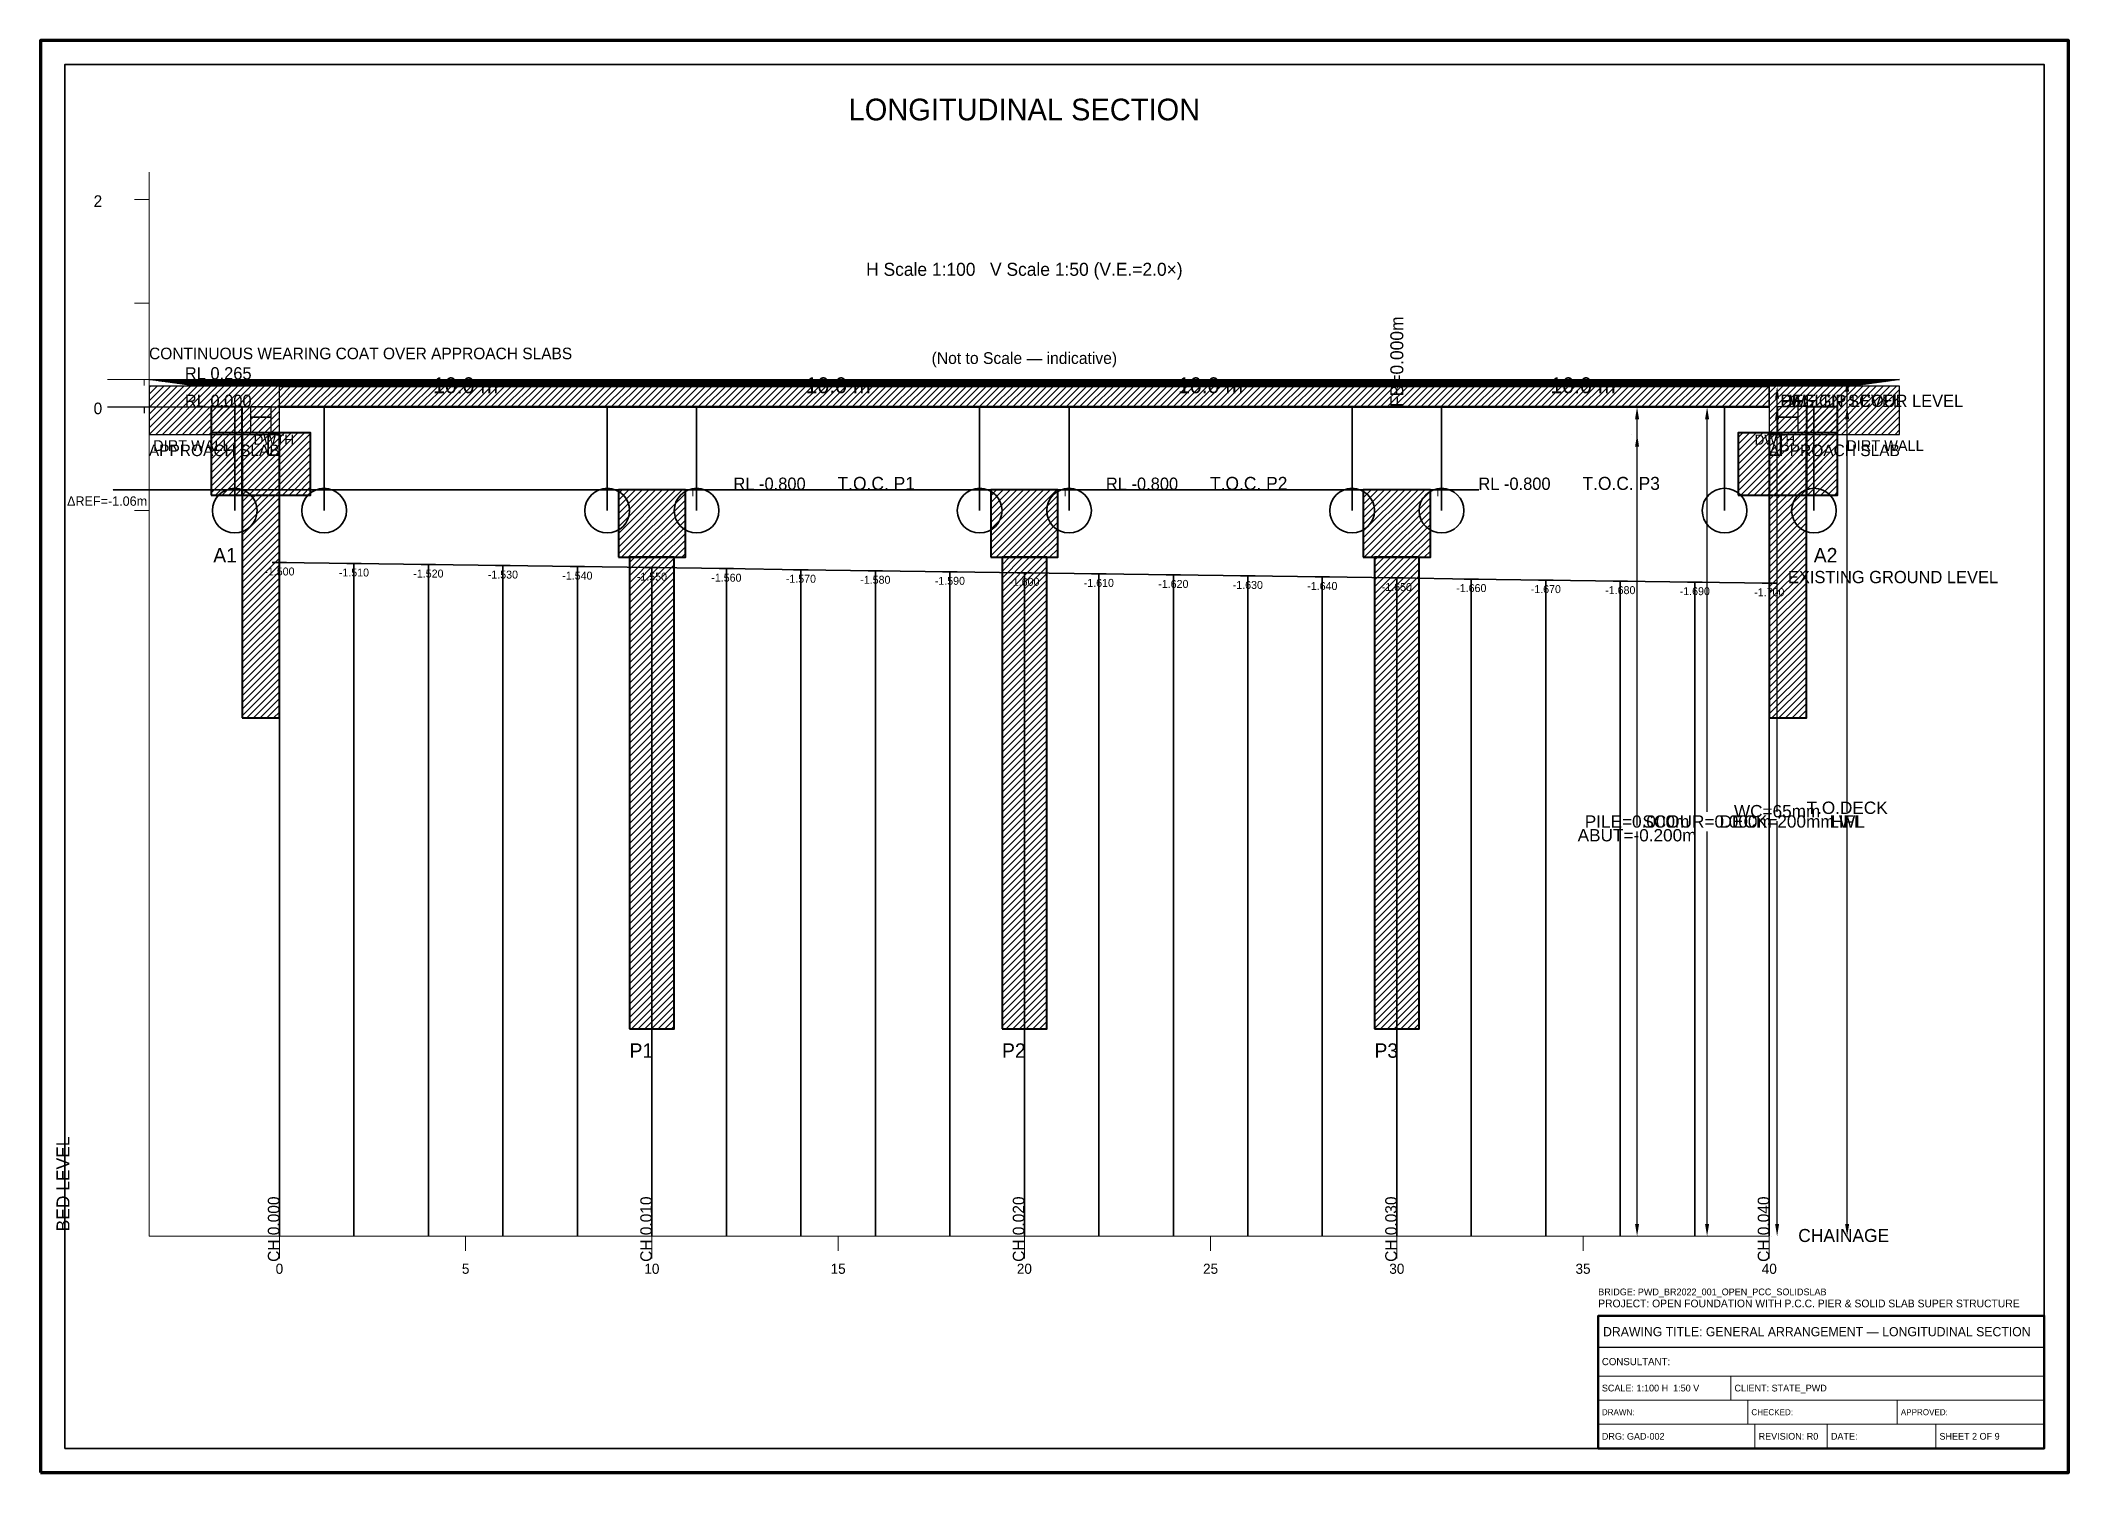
# Model space of a CAD drawing. Header units: metres. Extents: x 0 to 841, y 0 to 594.
import ezdxf
from ezdxf.enums import TextEntityAlignment as Align

# ---------------------------------------------------------------- set-up
doc = ezdxf.new("R2010")
doc.units = ezdxf.units.M
doc.linetypes.add('DASHED', pattern=[0.5, 0.375, -0.125])
doc.linetypes.add('DASHED2', pattern=[0.25, 0.1875, -0.0625])
for name, color, linetype, lineweight in [('ABUT-PROF', 4, 'Continuous', 50), ('BORDER-INNER', 7, 'Continuous', 35), ('BORDER-OUTER', 7, 'Continuous', 70), ('CIVIL-CHAINAGE', 7, 'Continuous', 18), ('CIVIL-GROUND', 3, 'Continuous', 35), ('CIVIL-HFL', 5, 'DASHED', 25), ('CIVIL-LWL', 4, 'DASHED', 18), ('CIVIL-ROAD', 7, 'Continuous', 25), ('CIVIL-SCOUR', 1, 'DASHED2', 18), ('DIM-CHAINAGE', 3, 'Continuous', 18), ('DIM-LEVEL', 3, 'Continuous', 18), ('DIM-LINEAR', 3, 'Continuous', 18), ('FOUND-PILE', 4, 'Continuous', 35), ('STRUC-HATCHING', 8, 'Continuous', 18), ('STRUC-SECTION', 2, 'Continuous', 35), ('SUB-ABUT', 3, 'Continuous', 35), ('SUB-BEARING', 5, 'Continuous', 25), ('SUB-DIRT-WALL', 3, 'Continuous', 35), ('SUB-PIER', 2, 'Continuous', 35), ('SUPER-DECK', 2, 'Continuous', 50), ('SUPER-WEARING', 8, 'Continuous', 25), ('TEXT-GENERAL', 7, 'Continuous', 18), ('TEXT-HEADER', 7, 'Continuous', 25), ('TEXT-LEVEL', 5, 'Continuous', 18), ('TEXT-SPEC', 7, 'Continuous', 13), ('TEXT-TITLE', 7, 'Continuous', 25), ('TITLEBLK-BOX', 7, 'Continuous', 50), ('TITLEBLK-TEXT', 7, 'Continuous', 18)]:
    doc.layers.add(name, color=color, linetype=linetype, lineweight=lineweight)
doc.styles.add('BRIDGE_STD', font='Arial.ttf')
doc.dimstyles.new('pmb100', dxfattribs={"dimtxt": 2.5, "dimasz": 0.9375, "dimexe": 2.5, "dimexo": 2.5, "dimtad": 0, "dimtih": 1, "dimdec": 0, "dimtxsty": 'BRIDGE_STD', "dimcen": 2.5, "dimazin": 3, "dimtfac": 1, "dimtmove": 0, "dimatfit": 3})

msp = doc.modelspace()

# ---------------------------------------------------------------- hatches: boundary and pattern name
at = {"layer": 'STRUC-HATCHING'}
h = msp.add_hatch(dxfattribs=at)
h.set_pattern_fill('ANSI31', scale=0.61787)
h.paths.add_polyline_path([(45, 430.61), (99.06, 430.61), (99.06, 450.6), (45, 450.6)])
h = msp.add_hatch(dxfattribs=at)
h.set_pattern_fill('ANSI31', scale=0.617872)
h.paths.add_polyline_path([(99.06, 442), (716.94, 442), (716.94, 450.6), (99.06, 450.6)])
h = msp.add_hatch(dxfattribs=at)
h.set_pattern_fill('ANSI31', scale=0.617872)
h.paths.add_polyline_path([(716.94, 430.61), (771, 430.61), (771, 450.6), (716.94, 450.6)])
h = msp.add_hatch(dxfattribs=at)
h.set_pattern_fill('ANSI31', scale=0.61787)
h.paths.add_polyline_path([(70.72, 405.45), (83.62, 405.45), (83.62, 442), (70.72, 442)])
h = msp.add_hatch(dxfattribs=at)
h.set_pattern_fill('ANSI31', scale=0.617872)
h.paths.add_polyline_path([(732.38, 405.45), (745.28, 405.45), (745.28, 442), (732.38, 442)])
h = msp.add_hatch(dxfattribs=at)
h.set_pattern_fill('ANSI31', scale=0.61787)
h.paths.add_polyline_path([(70.72, 405.45), (111.96, 405.45), (111.96, 431.25), (70.72, 431.25)])
h = msp.add_hatch(dxfattribs=at)
h.set_pattern_fill('ANSI31', scale=0.61787)
h.paths.add_polyline_path([(83.62, 313), (99.06, 313), (99.06, 431.25), (83.62, 431.25)])
h = msp.add_hatch(dxfattribs=at)
h.set_pattern_fill('ANSI31', scale=0.617872)
h.paths.add_polyline_path([(704.04, 405.45), (745.28, 405.45), (745.28, 431.25), (704.04, 431.25)])
h = msp.add_hatch(dxfattribs=at)
h.set_pattern_fill('ANSI31', scale=0.617872)
h.paths.add_polyline_path([(716.94, 313), (732.38, 313), (732.38, 431.25), (716.94, 431.25)])
h = msp.add_hatch(dxfattribs=at)
h.set_pattern_fill('ANSI31', scale=0.61787)
h.paths.add_polyline_path([(239.63, 379.65), (267.43, 379.65), (267.43, 407.6), (239.63, 407.6)])
h = msp.add_hatch(dxfattribs=at)
h.set_pattern_fill('ANSI31', scale=0.617872)
h.paths.add_polyline_path([(394.1, 379.65), (421.9, 379.65), (421.9, 407.6), (394.1, 407.6)])
h = msp.add_hatch(dxfattribs=at)
h.set_pattern_fill('ANSI31', scale=0.617872)
h.paths.add_polyline_path([(548.57, 379.65), (576.37, 379.65), (576.37, 407.6), (548.57, 407.6)])
h = msp.add_hatch(dxfattribs=at)
h.set_pattern_fill('ANSI31', scale=0.61787)
h.paths.add_polyline_path([(244.26, 184), (262.8, 184), (262.8, 379.65), (244.26, 379.65)])
h = msp.add_hatch(dxfattribs=at)
h.set_pattern_fill('ANSI31', scale=0.617872)
h.paths.add_polyline_path([(398.73, 184), (417.27, 184), (417.27, 379.65), (398.73, 379.65)])
h = msp.add_hatch(dxfattribs=at)
h.set_pattern_fill('ANSI31', scale=0.617872)
h.paths.add_polyline_path([(553.2, 184), (571.74, 184), (571.74, 379.65), (553.2, 379.65)])
at = {"layer": 'SUPER-WEARING'}
h = msp.add_hatch(dxfattribs=at)
h.set_pattern_fill('SOLID')
h.paths.add_polyline_path([(45, 453.4), (771, 453.4), (750.92, 450.6), (65.08, 450.6)])

# ---------------------------------------------------------------- linework, layer by layer
at = {"layer": 'ABUT-PROF', "lineweight": 35}
for points in [[(94.43, 422), (99.06, 422), (99.06, 430.61), (94.43, 430.61), (94.43, 422)], [(716.94, 422), (721.57, 422), (721.57, 430.61), (716.94, 430.61), (716.94, 422)]]:
    msp.add_lwpolyline(points, dxfattribs=at)
at = {"layer": 'BORDER-INNER'}
msp.add_lwpolyline([(10, 10), (831, 10), (831, 584), (10, 584), (10, 10)], dxfattribs=at)
at = {"layer": 'BORDER-OUTER'}
msp.add_lwpolyline([(0, 0), (841, 0), (841, 594), (0, 594), (0, 0)], dxfattribs=at)
at = {"layer": 'CIVIL-CHAINAGE'}
for p, q in [((45, 98), (716.94, 98)), ((99.06, 98), (99.06, 92)), ((99.06, 96), (99.06, 88.8)), ((176.3, 98), (176.3, 92)), ((253.53, 98), (253.53, 92)), ((253.53, 96), (253.53, 88.8)), ((330.77, 98), (330.77, 92)), ((408, 98), (408, 92)), ((408, 96), (408, 88.8)), ((485.23, 98), (485.23, 92)), ((562.47, 98), (562.47, 92)), ((562.47, 96), (562.47, 88.8)), ((639.7, 98), (639.7, 92)), ((716.94, 98), (716.94, 92)), ((716.94, 96), (716.94, 88.8))]:
    msp.add_line(p, q, dxfattribs=at)
at = {"layer": 'CIVIL-GROUND', "color": 3}
for p, q in [((96.06, 377.5), (102.06, 377.5)), ((126.96, 377.07), (132.96, 377.07)), ((157.85, 376.64), (163.85, 376.64)), ((188.74, 376.21), (194.74, 376.21)), ((219.64, 375.78), (225.64, 375.78)), ((250.53, 375.35), (256.53, 375.35)), ((281.43, 374.92), (287.43, 374.92)), ((312.32, 374.49), (318.32, 374.49)), ((343.21, 374.06), (349.21, 374.06)), ((374.11, 373.63), (380.11, 373.63)), ((405, 373.2), (411, 373.2)), ((435.89, 372.77), (441.89, 372.77)), ((466.79, 372.34), (472.79, 372.34)), ((497.68, 371.91), (503.68, 371.91)), ((528.57, 371.48), (534.57, 371.48)), ((559.47, 371.05), (565.47, 371.05)), ((590.36, 370.62), (596.36, 370.62)), ((621.26, 370.19), (627.26, 370.19)), ((652.15, 369.76), (658.15, 369.76)), ((683.04, 369.33), (689.04, 369.33)), ((713.94, 368.9), (719.94, 368.9))]:
    msp.add_line(p, q, dxfattribs=at)
at = {"layer": 'CIVIL-GROUND', "color": 8, "linetype": 'DASHED2'}
for p, q in [((99.06, 377.5), (99.06, 98)), ((129.96, 377.07), (129.96, 98)), ((160.85, 376.64), (160.85, 98)), ((191.74, 376.21), (191.74, 98)), ((222.64, 375.78), (222.64, 98)), ((253.53, 375.35), (253.53, 98)), ((284.43, 374.92), (284.43, 98)), ((315.32, 374.49), (315.32, 98)), ((346.21, 374.06), (346.21, 98)), ((377.11, 373.63), (377.11, 98)), ((408, 373.2), (408, 98)), ((438.89, 372.77), (438.89, 98)), ((469.79, 372.34), (469.79, 98)), ((500.68, 371.91), (500.68, 98)), ((531.57, 371.48), (531.57, 98)), ((562.47, 371.05), (562.47, 98)), ((593.36, 370.62), (593.36, 98)), ((624.26, 370.19), (624.26, 98)), ((655.15, 369.76), (655.15, 98)), ((686.04, 369.33), (686.04, 98)), ((716.94, 368.9), (716.94, 98))]:
    msp.add_line(p, q, dxfattribs=at)
at = {"layer": 'CIVIL-GROUND', "color": 3}
msp.add_lwpolyline([(99.06, 377.5), (129.96, 377.07), (160.85, 376.64), (191.74, 376.21), (222.64, 375.78), (253.53, 375.35), (284.43, 374.92), (315.32, 374.49), (346.21, 374.06), (377.11, 373.63), (408, 373.2), (438.89, 372.77), (469.79, 372.34), (500.68, 371.91), (531.57, 371.48), (562.47, 371.05), (593.36, 370.62), (624.26, 370.19), (655.15, 369.76), (686.04, 369.33), (716.94, 368.9)], dxfattribs=at)
at = {"layer": 'CIVIL-HFL'}
for p, q in [((27.7, 442), (58.3, 442)), ((43, 442), (43, 439.45))]:
    msp.add_line(p, q, dxfattribs=at)
at = {"layer": 'CIVIL-HFL', "color": 5}
msp.add_line((45, 442), (716.94, 442), dxfattribs=at)
at = {"layer": 'CIVIL-LWL'}
for p, q in [((27.7, 442), (58.3, 442)), ((43, 442), (43, 439.45))]:
    msp.add_line(p, q, dxfattribs=at)
at = {"layer": 'CIVIL-LWL', "color": 4}
msp.add_line((45, 442), (716.94, 442), dxfattribs=at)
at = {"layer": 'CIVIL-ROAD', "lineweight": 25}
for points in [[(45, 430.61), (99.06, 430.61), (99.06, 450.6), (45, 450.6), (45, 430.61)], [(716.94, 430.61), (771, 430.61), (771, 450.6), (716.94, 450.6), (716.94, 430.61)]]:
    msp.add_lwpolyline(points, dxfattribs=at)
at = {"layer": 'CIVIL-SCOUR'}
for p, q in [((27.7, 442), (58.3, 442)), ((43, 442), (43, 439.45))]:
    msp.add_line(p, q, dxfattribs=at)
at = {"layer": 'CIVIL-SCOUR', "color": 1}
msp.add_line((45, 442), (716.94, 442), dxfattribs=at)
at = {"layer": 'DIM-LEVEL'}
for p, q in [((45, 98), (45, 539.39)), ((39, 528), (45, 528)), ((39, 485), (45, 485)), ((27.7, 453.4), (58.3, 453.4)), ((43, 453.4), (43, 450.85)), ((27.7, 442), (58.3, 442)), ((27.7, 442), (58.3, 442)), ((33, 442), (45, 442)), ((43, 442), (43, 439.45)), ((43, 442), (43, 439.45)), ((255.22, 407.6), (285.82, 407.6)), ((270.52, 407.6), (270.52, 405.05)), ((409.69, 407.6), (440.29, 407.6)), ((424.99, 407.6), (424.99, 405.05)), ((564.16, 407.6), (594.76, 407.6)), ((579.46, 407.6), (579.46, 405.05)), ((39, 399), (45, 399))]:
    msp.add_line(p, q, dxfattribs=at)
at = {"layer": 'DIM-LINEAR'}
for p, q in [((531.57, 442), (562.47, 442)), ((531.57, 442), (562.47, 442)), ((558.15, 442), (566.79, 442)), ((558.15, 442), (566.79, 442))]:
    msp.add_line(p, q, dxfattribs=at)
at = {"layer": 'FOUND-PILE', "lineweight": 35}
for p, q in [((80.53, 399), (80.53, 442)), ((117.6, 399), (117.6, 442)), ((235, 399), (235, 442)), ((272.07, 399), (272.07, 442)), ((389.46, 399), (389.46, 442)), ((426.54, 399), (426.54, 442)), ((543.93, 399), (543.93, 442)), ((581, 399), (581, 442)), ((698.4, 399), (698.4, 442)), ((735.47, 399), (735.47, 442))]:
    msp.add_line(p, q, dxfattribs=at)
at = {"layer": 'FOUND-PILE'}
for centre in [(80.53, 399), (117.6, 399), (235, 399), (272.07, 399), (389.46, 399), (426.54, 399), (543.93, 399), (581, 399), (698.4, 399), (735.47, 399)]:
    msp.add_circle(centre, 9.27, dxfattribs=at)
at = {"layer": 'STRUC-SECTION', "color": 8, "linetype": 'DASHED'}
for p in [(287.51, 407.6), (441.98, 407.6), (596.45, 407.6)]:
    msp.add_line(p, (30, 407.6), dxfattribs=at)
at = {"layer": 'SUB-ABUT', "lineweight": 30}
for points in [[(87.09, 431.25), (95.59, 431.25), (95.59, 437.7), (87.09, 437.7), (87.09, 431.25)], [(720.41, 431.25), (728.91, 431.25), (728.91, 437.7), (720.41, 437.7), (720.41, 431.25)]]:
    msp.add_lwpolyline(points, dxfattribs=at)
at = {"layer": 'SUB-ABUT', "lineweight": 40}
for points in [[(70.72, 405.45), (111.96, 405.45), (111.96, 431.25), (70.72, 431.25), (70.72, 405.45)], [(83.62, 313), (99.06, 313), (99.06, 431.25), (83.62, 431.25), (83.62, 313)], [(704.04, 405.45), (745.28, 405.45), (745.28, 431.25), (704.04, 431.25), (704.04, 405.45)], [(716.94, 313), (732.38, 313), (732.38, 431.25), (716.94, 431.25), (716.94, 313)]]:
    msp.add_lwpolyline(points, dxfattribs=at)
at = {"layer": 'SUB-BEARING', "lineweight": 30}
for points in [[(87.09, 437.7), (95.59, 437.7), (95.59, 442), (87.09, 442), (87.09, 437.7)], [(720.41, 437.7), (728.91, 437.7), (728.91, 442), (720.41, 442), (720.41, 437.7)]]:
    msp.add_lwpolyline(points, dxfattribs=at)
at = {"layer": 'SUB-DIRT-WALL', "lineweight": 40}
for points in [[(70.72, 405.45), (83.62, 405.45), (83.62, 442), (70.72, 442), (70.72, 405.45)], [(732.38, 405.45), (745.28, 405.45), (745.28, 442), (732.38, 442), (732.38, 405.45)]]:
    msp.add_lwpolyline(points, dxfattribs=at)
at = {"layer": 'SUB-PIER', "lineweight": 40}
for points in [[(239.63, 379.65), (267.43, 379.65), (267.43, 407.6), (239.63, 407.6), (239.63, 379.65)], [(394.1, 379.65), (421.9, 379.65), (421.9, 407.6), (394.1, 407.6), (394.1, 379.65)], [(548.57, 379.65), (576.37, 379.65), (576.37, 407.6), (548.57, 407.6), (548.57, 379.65)], [(244.26, 184), (262.8, 184), (262.8, 379.65), (244.26, 379.65), (244.26, 184)], [(398.73, 184), (417.27, 184), (417.27, 379.65), (398.73, 379.65), (398.73, 184)], [(553.2, 184), (571.74, 184), (571.74, 379.65), (553.2, 379.65), (553.2, 184)]]:
    msp.add_lwpolyline(points, dxfattribs=at)
at = {"layer": 'SUPER-DECK'}
for p, q in [((99.06, 450.6), (716.94, 450.6)), ((99.06, 442), (716.94, 442))]:
    msp.add_line(p, q, dxfattribs=at)
at = {"layer": 'SUPER-DECK', "lineweight": 25}
for p, q in [((99.06, 442), (99.06, 450.6)), ((716.94, 442), (716.94, 450.6))]:
    msp.add_line(p, q, dxfattribs=at)
at = {"layer": 'SUPER-WEARING', "lineweight": 25}
msp.add_lwpolyline([(45, 453.4), (771, 453.4), (750.92, 450.6), (65.08, 450.6), (45, 453.4)], dxfattribs=at)
at = {"layer": 'TITLEBLK-BOX', "lineweight": 50}
msp.add_lwpolyline([(646, 10), (831, 10), (831, 65), (646, 65), (646, 10)], dxfattribs=at)
at = {"layer": 'TITLEBLK-BOX', "lineweight": 30}
msp.add_lwpolyline([(646, 52), (831, 52), (831, 65), (646, 65), (646, 52)], dxfattribs=at)
at = {"layer": 'TITLEBLK-BOX', "lineweight": 18}
for points in [[(646, 40), (831, 40), (831, 52), (646, 52), (646, 40)], [(646, 30), (701, 30), (701, 40), (646, 40), (646, 30)], [(701, 30), (831, 30), (831, 40), (701, 40), (701, 30)], [(646, 20), (708, 20), (708, 30), (646, 30), (646, 20)], [(708, 20), (770, 20), (770, 30), (708, 30), (708, 20)], [(770, 20), (831, 20), (831, 30), (770, 30), (770, 20)], [(646, 10), (711, 10), (711, 20), (646, 20), (646, 10)], [(711, 10), (741, 10), (741, 20), (711, 20), (711, 10)], [(741, 10), (786, 10), (786, 20), (741, 20), (741, 10)], [(786, 10), (831, 10), (831, 20), (786, 20), (786, 10)]]:
    msp.add_lwpolyline(points, dxfattribs=at)

# ---------------------------------------------------------------- texts
at = {"layer": 'CIVIL-GROUND', "color": 3}
msp.add_text('EXISTING GROUND LEVEL', height=5.1, dxfattribs=at).set_placement((724.66, 368.9))
at = {"layer": 'CIVIL-HFL', "color": 5}
msp.add_text('HFL', height=5.1, dxfattribs=at).set_placement((721.57, 442))
at = {"layer": 'CIVIL-LWL', "color": 4}
msp.add_text('LWL', height=5.1, dxfattribs=at).set_placement((721.57, 442))
at = {"layer": 'CIVIL-SCOUR', "color": 1}
msp.add_text('DESIGN SCOUR LEVEL', height=5.1, dxfattribs=at).set_placement((721.57, 442))
at = {"layer": 'DIM-CHAINAGE'}
for s, p in [('CH 0.000', (99.06, 87.36)), ('CH 0.010', (253.53, 87.36)), ('CH 0.020', (408, 87.36)), ('CH 0.030', (562.47, 87.36)), ('CH 0.040', (716.94, 87.36))]:
    msp.add_text(s, height=4.8, rotation=90, dxfattribs=at).set_placement(p)
at = {"layer": 'DIM-LINEAR'}
msp.add_text('FB=0.000m', height=5.4, rotation=90, dxfattribs=at).set_placement((565.17, 442))
at = {"layer": 'TEXT-GENERAL'}
for p in [(176.3, 447.7), (330.77, 447.7), (485.23, 447.7), (639.7, 447.7)]:
    msp.add_text('10.0 m', height=6.6, dxfattribs=at).set_placement(p, align=Align.CENTER)
for s, height, p in [('PILE TIP LEVEL', 5.1, (721.57, 442)), ('A1', 6, (71.62, 377.5)), ('A2', 6, (735.38, 377.5)), ('P1', 6, (244.26, 172)), ('P2', 6, (398.73, 172)), ('P3', 6, (553.2, 172))]:
    msp.add_text(s, height=height, dxfattribs=at).set_placement(p)
at = {"layer": 'TEXT-HEADER'}
msp.add_text('LONGITUDINAL SECTION', height=9, dxfattribs=at).set_placement((408, 560.89), align=Align.CENTER)
for s, p in [('T.O.C. P1', (330.52, 407.6)), ('T.O.C. P2', (484.99, 407.6)), ('T.O.C. P3', (639.46, 407.6))]:
    msp.add_text(s, height=5.4, dxfattribs=at).set_placement(p)
at = {"layer": 'TEXT-LEVEL'}
for s, height, p in [('2', 4.8, (22, 525)), ('RL 0.265', 5.1, (59.83, 453.4)), ('RL 0.000', 5.1, (59.83, 442)), ('RL 0.000', 5.1, (59.83, 442)), ('RL 0.000', 5.1, (59.83, 442)), ('RL 0.000', 5.1, (59.83, 442)), ('RL 0.000', 5.1, (59.83, 442)), ('0', 4.8, (22, 439)), ('RL -0.800', 5.1, (287.35, 407.6)), ('RL -0.800', 5.1, (441.82, 407.6)), ('RL -0.800', 5.1, (596.29, 407.6)), ('CHAINAGE', 5.4, (728.94, 95.6))]:
    msp.add_text(s, height=height, dxfattribs=at).set_placement(p)
at = {"layer": 'TEXT-LEVEL', "color": 8}
for s, p in [('-1.500', (99.06, 372.1)), ('-1.510', (129.96, 371.67)), ('-1.520', (160.85, 371.24)), ('-1.530', (191.74, 370.81)), ('-1.540', (222.64, 370.38)), ('-1.550', (253.53, 369.95)), ('-1.560', (284.43, 369.52)), ('-1.570', (315.32, 369.09)), ('-1.580', (346.21, 368.66)), ('-1.590', (377.11, 368.23)), ('-1.600', (408, 367.8)), ('-1.610', (438.89, 367.37)), ('-1.620', (469.79, 366.94)), ('-1.630', (500.68, 366.51)), ('-1.640', (531.57, 366.08)), ('-1.650', (562.47, 365.65)), ('-1.660', (593.36, 365.22)), ('-1.670', (624.26, 364.79)), ('-1.680', (655.15, 364.36)), ('-1.690', (686.04, 363.93)), ('-1.700', (716.94, 363.5))]:
    msp.add_text(s, height=3.3, dxfattribs=at).set_placement(p, align=Align.CENTER)
at = {"layer": 'TEXT-LEVEL'}
msp.add_text('BED LEVEL', height=5.4, rotation=90, dxfattribs=at).set_placement((12, 100))
for s, p in [('0', (99.06, 82.4)), ('5', (176.3, 82.4)), ('10', (253.53, 82.4)), ('15', (330.77, 82.4)), ('20', (408, 82.4)), ('25', (485.23, 82.4)), ('30', (562.47, 82.4)), ('35', (639.7, 82.4)), ('40', (716.94, 82.4))]:
    msp.add_text(s, height=4.2, dxfattribs=at).set_placement(p, align=Align.CENTER)
at = {"layer": 'TEXT-SPEC'}
for s, height, p in [('H Scale 1:100   V Scale 1:50 (V.E.=2.0×)', 5.4, (408, 496.4)), ('APPROACH SLAB', 4.8, (72.03, 421.61)), ('APPROACH SLAB', 4.8, (743.97, 421.61))]:
    msp.add_text(s, height=height, dxfattribs=at).set_placement(p, align=Align.CENTER)
at = {"layer": 'TEXT-SPEC', "color": 8}
for s, height, p in [('CONTINUOUS WEARING COAT OVER APPROACH SLABS', 4.8, (45, 461.8)), ('ΔREF=-1.06m', 3.9, (11, 401)), ('ΔREF=-1.06m', 3.9, (11, 401)), ('ΔREF=-1.06m', 3.9, (11, 401))]:
    msp.add_text(s, height=height, dxfattribs=at).set_placement(p)
msp.add_text('(Not to Scale — indicative)', height=4.86, dxfattribs=at).set_placement((408, 459.85), align=Align.CENTER)
at = {"layer": 'TEXT-SPEC', "color": 4}
for p in [(96.75, 426.31), (719.25, 426.31)]:
    msp.add_text('DWTH', height=4.2, dxfattribs=at).set_placement(p, align=Align.CENTER)
at = {"layer": 'TEXT-SPEC'}
for p in [(46.72, 423.72), (748.88, 423.72)]:
    msp.add_text('DIRT WALL', height=4.5, dxfattribs=at).set_placement(p)
at = {"layer": 'TEXT-TITLE'}
for s, height, p in [('PROJECT: OPEN FOUNDATION WITH P.C.C. PIER & SOLID SLAB SUPER STRUCTURE', 3.2, (646, 68.5)), ('DRAWING TITLE: GENERAL ARRANGEMENT — LONGITUDINAL SECTION', 3.8, (648, 56.5))]:
    msp.add_text(s, height=height, dxfattribs=at).set_placement(p)
at = {"layer": 'TITLEBLK-TEXT'}
for s, height, p in [('BRIDGE: PWD_BR2022_001_OPEN_PCC_SOLIDSLAB', 2.8, (646, 73.5)), ('CONSULTANT: ', 3, (647.5, 44.5)), ('SCALE: 1:100 H  1:50 V', 2.8, (647.5, 33.6)), ('CLIENT: STATE_PWD', 2.8, (702.5, 33.6)), ('DRAWN: ', 2.5, (647.5, 23.75)), ('CHECKED: ', 2.5, (709.5, 23.75)), ('APPROVED: ', 2.5, (771.5, 23.75)), ('DRG: GAD-002', 2.8, (647.5, 13.6)), ('REVISION: R0', 2.8, (712.5, 13.6)), ('DATE: ', 2.8, (742.5, 13.6)), ('SHEET 2 OF 9', 2.8, (787.5, 13.6))]:
    msp.add_text(s, height=height, dxfattribs=at).set_placement(p)

# ---------------------------------------------------------------- dimensions: what is measured, and where the dimension line sits
at = {"layer": 'DIM-LINEAR'}
for base, p1, p2, text in [((720.18, 98), (720.18, 98), (720.18, 450.6), 'WC=65mm'), ((749.22, 98), (749.22, 98), (749.22, 453.4), 'T.O.DECK'), ((662.1, 98), (662.1, 98), (662.1, 442), 'PILE=0.000m'), ((691.14, 98), (691.14, 98), (691.14, 442), 'SCOUR=0.000m'), ((720.18, 98), (720.18, 98), (720.18, 442), 'DECK=200mm'), ((749.22, 98), (749.22, 98), (749.22, 442), 'LWL'), ((749.22, 98), (749.22, 98), (749.22, 442), 'HFL'), ((662.1, 98), (662.1, 98), (662.1, 430.61), 'ABUT=-0.200m')]:
    msp.add_linear_dim(base=base, p1=p1, p2=p2, angle=90, text=text, dimstyle='pmb100', override={"dimtxt": 5.1, "dimasz": 5.1, "dimgap": 2.04, "dimclrt": 3}, dxfattribs=at).render()

doc.saveas('drawing.dxf')
